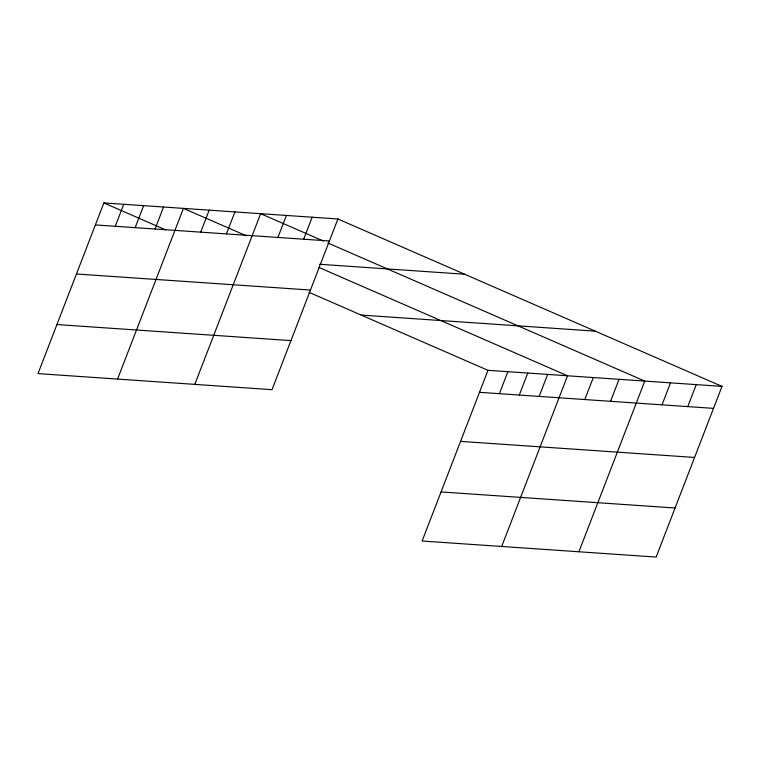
<?xml version="1.0" encoding="UTF-8"?>
<svg xmlns="http://www.w3.org/2000/svg" width="760" height="760" viewBox="0 0 760 760"><rect width="100%" height="100%" fill="white"/><g stroke="black" fill="none" stroke-linecap="round" stroke-linejoin="round"><path stroke-width="1.14" d="M337.887 218.984L103.863 202.929L38 373.616L272.023 389.68L337.887 218.984L722 386.384L656.136 557.07L422.113 541.015L487.977 370.32L722 386.384M115.273 226.28L123.757 204.288M135.166 227.648L143.649 205.656M155.049 229.016L163.542 207.024M117.572 379.078L183.435 208.382L246.269 235.771M200.688 232.142L209.171 210.149M226.432 233.909L234.916 211.916M194.798 384.38L260.661 213.684L323.494 241.072M277.913 237.443L286.406 215.45M303.658 239.21L312.141 217.218M499.386 393.68L507.87 371.688M519.27 395.048L527.763 373.055M539.163 396.406L547.656 374.414M501.676 546.478L567.539 375.782L318.896 267.425M584.801 399.541L593.284 377.549M610.546 401.308L619.029 379.316M578.911 551.769L644.774 381.083L327.826 242.962M662.026 404.842L670.51 382.85M687.771 406.609L696.255 384.617M95.38 224.922L329.403 240.977M319.551 264.271L464.645 274.227M76.447 273.99L310.469 290.054M361.219 315.077L595.241 331.141M56.933 324.548L290.956 340.603M479.493 392.312L713.517 408.376M460.56 441.389L694.583 457.444M441.047 491.939L675.07 508.003M103.863 202.929L165.614 229.843M308.978 292.315L487.977 370.32"/></g></svg>
